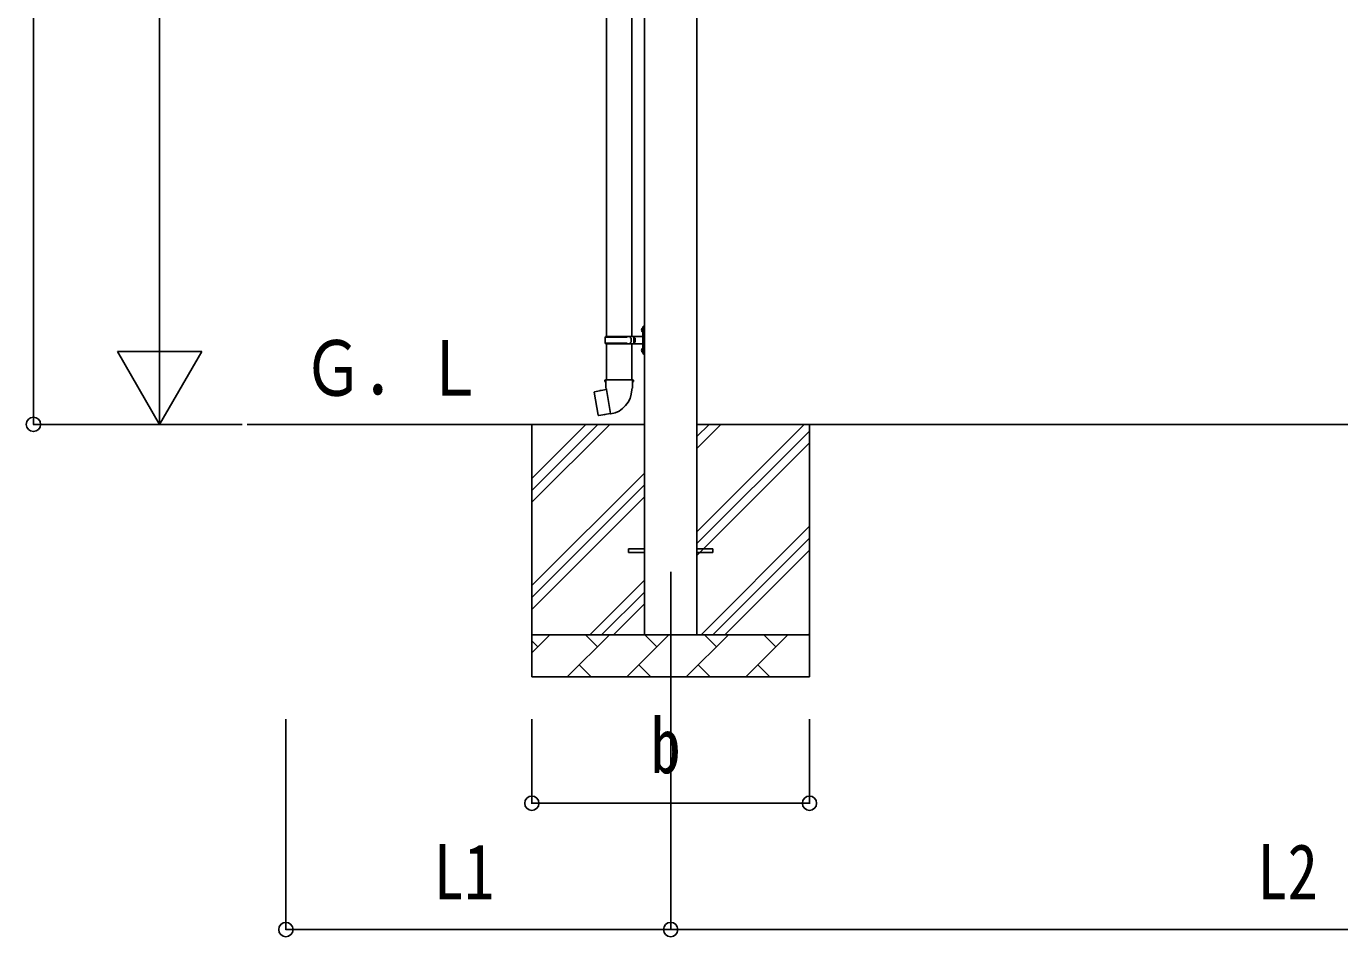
# Model space of a CAD drawing. Units: millimetres, scale not verified. Extents: x -16820 to 16820, y -11880 to 11880.
# Drawn here: x -8990 to -5868, y -6384 to -4221 of the extents above; entities that cross this region are included whole.
import ezdxf
from ezdxf.enums import TextEntityAlignment as Align

# ---------------------------------------------------------------- set-up
doc = ezdxf.new("R2010")
doc.units = ezdxf.units.MM
doc.header["$LTSCALE"] = 50
for name, color, linetype in [('0-3_YKK_12', 2, 'Continuous'), ('0-4_YKK_13', 4, 'Continuous'), ('0-5_YKK_A1', 4, 'Continuous'), ('0-6_YKK_D', 6, 'Continuous')]:
    doc.layers.add(name, color=color, linetype=linetype)
doc.styles.add('ＭＳ ゴシック', font='')
doc.styles.get('ＭＳ ゴシック').set_extended_font_data('MS Gothic')

msp = doc.modelspace()

# ---------------------------------------------------------------- linework, layer by layer
at = {"layer": '0-3_YKK_12'}
msp.add_line((-7458.42, -5517), (-7458.42, -6017), dxfattribs=at)
at = {"layer": '0-4_YKK_13'}
for p, q in [((-7610.92, -4053.49), (-7610.92, -4958)), ((-7550.92, -4053.49), (-7550.92, -4958)), ((-7613.92, -4960), (-7563.59, -4960)), ((-7612.92, -4958), (-7526.92, -4958)), ((-7612.92, -4958), (-7612.92, -4960)), ((-7553.92, -4958), (-7553.92, -4962.5)), ((-7553.92, -4962.5), (-7551.92, -4962.5)), ((-7551.92, -4962.5), (-7551.92, -4967)), ((-7545.92, -4958), (-7545.92, -4967)), ((-7545.92, -4962.5), (-7542.92, -4962.5)), ((-7542.92, -4962.5), (-7542.92, -4967)), ((-7527.22, -4940.85), (-7525.18, -4941.85)), ((-7525.95, -4938.85), (-7525.32, -4938.85)), ((-7525.95, -4938.85), (-7525.95, -4947.15)), ((-7525.95, -4947.15), (-7525.32, -4947.15)), ((-7525.32, -4938.85), (-7525.32, -4947.15)), ((-7525.32, -4938.85), (-7524.92, -4939.25)), ((-7525.32, -4947.15), (-7524.92, -4946.75)), ((-7525.18, -4941.85), (-7524.57, -4943)), ((-7524.92, -4935), (-7521.92, -4933.5)), ((-7524.92, -4935), (-7524.92, -4967)), ((-7524.92, -4939.25), (-7524.92, -4946.75)), ((-7521.92, -4933.5), (-7521.92, -4967)), ((-7521.92, -4933.5), (-7520.92, -4933.5)), ((-7520.92, -4933.5), (-7520.92, -4967)), ((-7613.92, -4974), (-7563.59, -4974)), ((-7612.92, -4976), (-7612.92, -4974)), ((-7612.92, -4976), (-7526.92, -4976)), ((-7610.92, -4976), (-7610.92, -5060.93)), ((-7553.92, -4976), (-7553.92, -4971.5)), ((-7553.92, -4971.5), (-7551.92, -4971.5)), ((-7551.92, -4971.5), (-7551.92, -4967)), ((-7550.92, -4976), (-7550.92, -5060.93)), ((-7545.92, -4976), (-7545.92, -4967)), ((-7545.92, -4971.5), (-7542.92, -4971.5)), ((-7542.92, -4971.5), (-7542.92, -4967)), ((-7527.22, -4988.85), (-7525.18, -4989.85)), ((-7525.95, -4986.85), (-7525.32, -4986.85)), ((-7525.95, -4986.85), (-7525.95, -4995.15)), ((-7525.32, -4986.85), (-7525.32, -4995.15)), ((-7525.32, -4986.85), (-7524.92, -4987.25)), ((-7525.32, -4995.15), (-7524.92, -4994.75)), ((-7525.18, -4989.85), (-7524.57, -4991)), ((-7524.92, -4999), (-7524.92, -4967)), ((-7524.92, -4987.25), (-7524.92, -4994.75)), ((-7521.92, -5000.5), (-7521.92, -4967)), ((-7520.92, -5000.5), (-7520.92, -4967)), ((-7525.95, -4995.15), (-7525.32, -4995.15)), ((-7524.92, -4999), (-7521.92, -5000.5)), ((-7521.92, -5000.5), (-7520.92, -5000.5)), ((-7611.51, -5084.13), (-7639.38, -5089.38)), ((-7626.64, -5086.78), (-7626.85, -5087.02)), ((-7612.77, -5060.93), (-7614.92, -5061.71)), ((-7614.92, -5061.71), (-7614.92, -5065.33)), ((-7614.92, -5065.33), (-7612.68, -5066.14)), ((-7612.77, -5060.93), (-7580.92, -5060.93)), ((-7612.77, -5060.93), (-7612.68, -5066.14)), ((-7612.68, -5066.14), (-7612.42, -5080.93)), ((-7612.42, -5080.93), (-7611.07, -5082.93)), ((-7601.16, -5141.42), (-7611.29, -5083.95)), ((-7611.27, -5083.13), (-7611.27, -5083.83)), ((-7611.07, -5082.93), (-7611.1, -5082.93)), ((-7549.07, -5060.93), (-7580.92, -5060.93)), ((-7550.73, -5082.87), (-7550.81, -5085.03)), ((-7549.42, -5080.93), (-7550.73, -5082.87)), ((-7546.92, -5065.33), (-7549.16, -5066.14)), ((-7549.07, -5060.93), (-7546.92, -5061.71)), ((-7546.92, -5061.71), (-7546.92, -5065.33)), ((-7639.38, -5089.38), (-7640.19, -5090.55)), ((-7640.19, -5090.55), (-7630.57, -5145.11)), ((-7616.55, -5144.02), (-7616.83, -5143.86)), ((-7600.85, -5142.19), (-7601.1, -5141.52)), ((-7558.42, -5462.5), (-7520.92, -5462.5)), ((-7558.42, -5471.5), (-7558.42, -5462.5)), ((-7395.92, -5462.5), (-7358.42, -5462.5)), ((-7358.42, -5471.5), (-7358.42, -5462.5)), ((-7558.42, -5471.5), (-7520.92, -5471.5)), ((-7395.92, -5471.5), (-7358.42, -5471.5))]:
    msp.add_line(p, q, dxfattribs=at)
for points in [[(-7527.22, -4945.15), (-7525.18, -4944.15), (-7524.57, -4943)], [(-7527.22, -4993.15), (-7525.18, -4992.15), (-7524.57, -4991)], [(-7624.39, -5086.56), (-7624.67, -5086.4), (-7626.64, -5086.78)], [(-7549.07, -5060.93), (-7549.16, -5066.14), (-7549.42, -5080.93)], [(-7601.43, -5141.33), (-7629.41, -5145.93), (-7630.57, -5145.11)], [(-7614.36, -5143.46), (-7614.57, -5143.69), (-7616.55, -5144.02)]]:
    msp.add_lwpolyline(points, dxfattribs=at)
for centre, radius, start, end in [((-7565.17, -4967), 49.25, 171.82876, 180.00002), ((-7563.59, -4958), 2, 270, 359.99998), ((-7521.62, -4943), 6, 136.21765, 223.78235), ((-7526.92, -4956), 2, 270, 359.99998), ((-7565.17, -4967), 49.25, 180.00002, 188.17127), ((-7563.59, -4976), 2, 0.00005, 90.00004), ((-7521.62, -4991), 6, 136.21765, 223.78235), ((-7526.92, -4978), 2, 0.00005, 90.00004), ((-7611.57, -5083.83), 0.3, 280.66842, 0), ((-7611.07, -5083.13), 0.2, 100, 180), ((-7611.07, -5082.93), 60.3, 279.96938, 358), ((-7601.38, -5141.63), 0.3, 20, 99.33158), ((-7600.67, -5142.12), 0.2, 200, 279.96938)]:
    msp.add_arc(centre, radius, start, end, dxfattribs=at)
at = {"layer": '0-5_YKK_A1'}
for p, q in [((-7520.92, -2869.5), (-7520.92, -5667)), ((-7395.92, -5667), (-7395.92, -2869.5)), ((-7520.92, -5167), (-8465.08, -5167)), ((-7788.42, -5167), (-7788.42, -5767)), ((-7788.42, -5352.05), (-7603.37, -5167)), ((-7788.42, -5323.77), (-7631.65, -5167)), ((-7788.42, -5295.48), (-7659.94, -5167)), ((-4520.92, -5167), (-7395.92, -5167)), ((-7395.92, -5422.1), (-7140.82, -5167)), ((-7395.92, -5224.11), (-7338.81, -5167)), ((-7395.92, -5195.82), (-7367.1, -5167)), ((-7128.42, -5167), (-7128.42, -5767)), ((-7395.92, -5450.38), (-7128.42, -5182.88)), ((-7395.92, -5478.67), (-7128.42, -5211.17)), ((-7788.42, -5550.04), (-7520.92, -5282.54)), ((-7788.42, -5578.32), (-7520.92, -5310.82)), ((-7788.42, -5606.61), (-7520.92, -5339.11)), ((-7386.26, -5667), (-7128.42, -5409.16)), ((-7357.98, -5667), (-7128.42, -5437.44)), ((-7329.69, -5667), (-7128.42, -5465.73)), ((-7650.82, -5667), (-7520.92, -5537.1)), ((-7622.54, -5667), (-7520.92, -5565.38)), ((-7594.25, -5667), (-7520.92, -5593.67)), ((-7788.42, -5667), (-7128.42, -5667)), ((-7788.42, -5709.89), (-7745.53, -5667)), ((-7774.08, -5695.55), (-7788.42, -5681.21)), ((-7704.11, -5767), (-7604.11, -5667)), ((-7632.66, -5695.55), (-7661.21, -5667)), ((-7562.68, -5767), (-7462.68, -5667)), ((-7491.24, -5695.55), (-7519.79, -5667)), ((-7421.26, -5767), (-7321.26, -5667)), ((-7349.82, -5695.55), (-7378.37, -5667)), ((-7279.84, -5767), (-7179.84, -5667)), ((-7208.4, -5695.55), (-7236.95, -5667)), ((-7131.71, -5667), (-7128.42, -5663.72)), ((-7675.55, -5738.45), (-7647, -5767)), ((-7534.13, -5738.45), (-7505.58, -5767)), ((-7392.71, -5738.45), (-7364.16, -5767)), ((-7251.29, -5738.45), (-7222.74, -5767)), ((-7128.42, -5767), (-7788.42, -5767))]:
    msp.add_line(p, q, dxfattribs=at)
at = {"layer": '0-6_YKK_D'}
for p, q in [((-8973.01, -5167), (-8973.01, -2613.71)), ((-8673.01, -4967), (-8673.01, -3067)), ((-8673.01, -5167), (-8673.01, -4820.59)), ((-8673.01, -5167), (-8773.01, -4993.79)), ((-8573.01, -4993.79), (-8773.01, -4993.79)), ((-8673.01, -5167), (-8573.01, -4993.79)), ((-8476.94, -5167), (-8974.01, -5167)), ((-8476.94, -5167), (-8674.01, -5167)), ((-8373.01, -5867), (-8373.01, -6368)), ((-7788.42, -5867), (-7788.42, -6068)), ((-7458.42, -5867), (-7458.42, -6368)), ((-7458.42, -5867), (-7458.42, -6368)), ((-7128.42, -5867), (-7128.42, -6068)), ((-7788.42, -6067), (-7128.42, -6067)), ((-7458.42, -6367), (-8373.01, -6367)), ((-7458.42, -6367), (-4458.42, -6367))]:
    msp.add_line(p, q, dxfattribs=at)
for centre in [(-8973.01, -5167), (-7788.42, -6067), (-7128.42, -6067), (-8373.01, -6367), (-7458.42, -6367), (-7458.42, -6367)]:
    msp.add_circle(centre, 17, dxfattribs=at)

# ---------------------------------------------------------------- texts
at = {"layer": '0-5_YKK_A1', "style": 'ＭＳ ゴシック', "width": 0.8}
msp.add_text('Ｇ．Ｌ', height=132, dxfattribs=at).set_placement((-8332.96, -5138.55), align=Align.BOTTOM_LEFT)
at = {"layer": '0-6_YKK_D', "style": 'ＭＳ ゴシック', "width": 0.8}
for s, p in [('b', (-7506.42, -6035)), ('L1', (-8021.32, -6335)), ('L2', (-6064.02, -6335))]:
    msp.add_text(s, height=132, dxfattribs=at).set_placement(p, align=Align.BOTTOM_LEFT)

doc.saveas('drawing.dxf')
